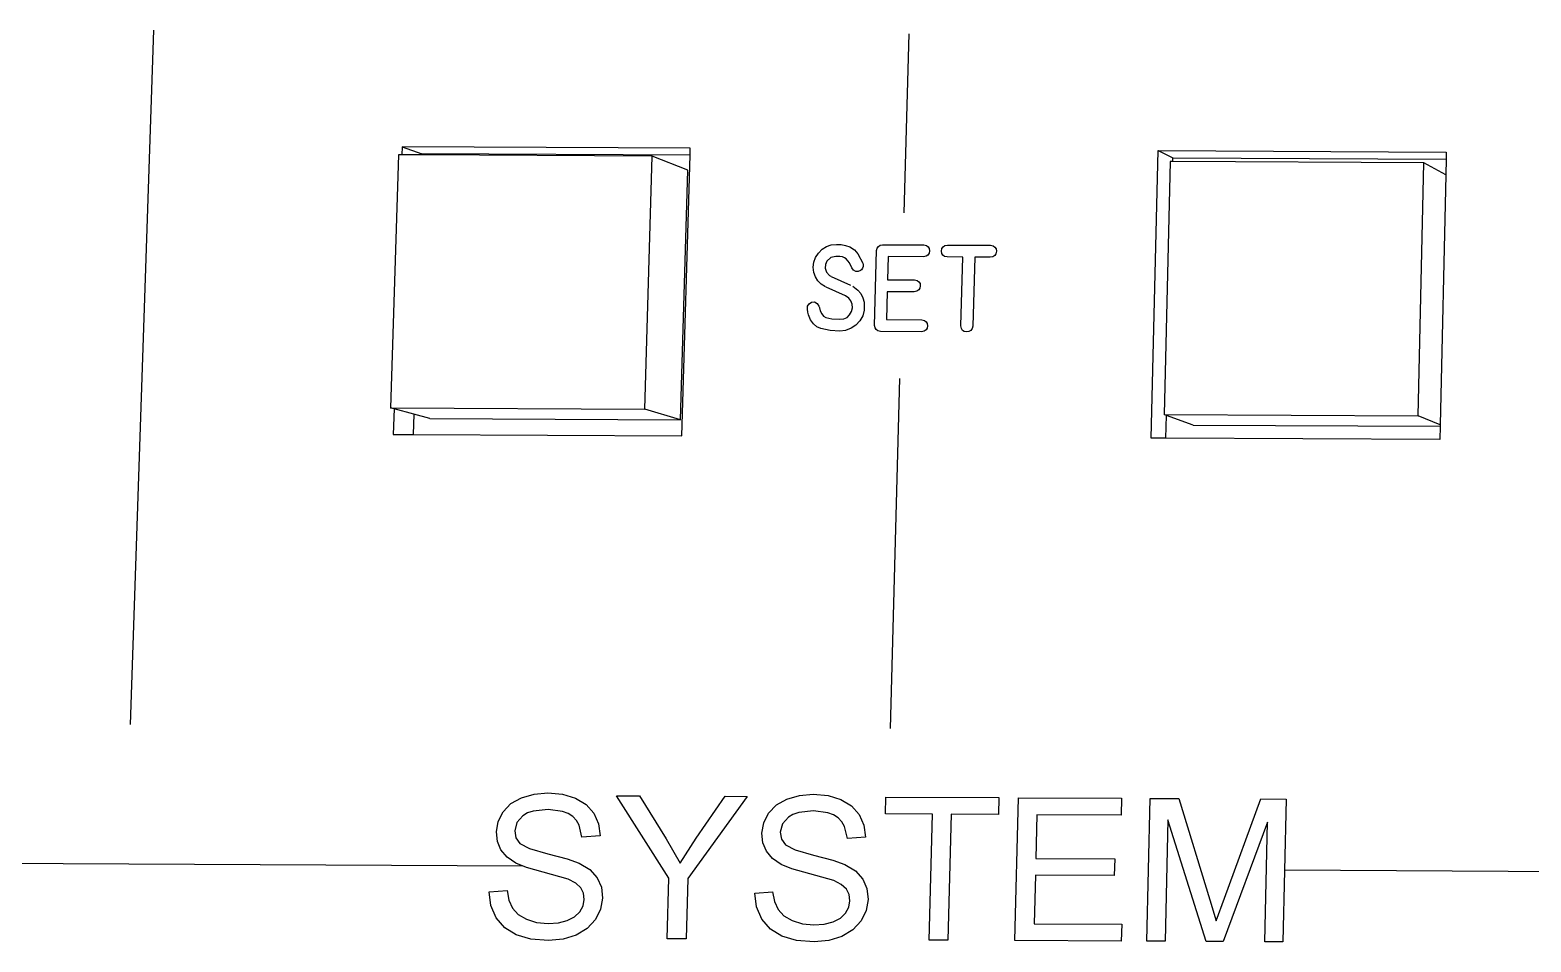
# Model space of a CAD drawing. Extents: x -153 to 26, y -61 to 55.
# Drawn here: x -111.4 to -61.1, y -25.2 to 5.4 of the extents above; entities that cross this region are included whole.
import ezdxf

# ---------------------------------------------------------------- set-up
doc = ezdxf.new("R2010")
doc.units = 0
doc.header["$MEASUREMENT"] = 0
doc.layers.get('0').update_dxf_attribs({"linetype": 'CONTINUOUS'})

msp = doc.modelspace()

# ---------------------------------------------------------------- linework, layer by layer
for p, q in [((-107.304, 5.409), (-108.084, -17.888)), ((-81.962, 5.282), (-82.123, -0.726)), ((-99.082, 1.224), (-99.347, -7.262)), ((-98.965, 1.223), (-99.082, 1.224)), ((-98.957, 1.49), (-98.965, 1.223)), ((-98.301, 1.22), (-98.965, 1.223)), ((-89.293, 1.442), (-98.957, 1.49)), ((-98.957, 1.49), (-98.3, 1.253)), ((-98.3, 1.253), (-98.301, 1.22)), ((-90.574, 1.181), (-98.301, 1.22)), ((-89.3, 1.208), (-98.3, 1.253)), ((-90.821, -7.305), (-90.574, 1.181)), ((-89.374, 0.711), (-90.574, 1.181)), ((-89.57, -8.2), (-89.3, 1.208)), ((-89.3, 1.208), (-89.293, 1.442)), ((-73.826, -8.279), (-73.589, 1.363)), ((-73.589, 1.363), (-63.925, 1.315)), ((-73.589, 1.363), (-73.101, 1.127)), ((-73.104, 0.997), (-73.101, 1.127)), ((-73.101, 1.127), (-63.93, 1.081)), ((-63.93, 1.081), (-63.942, 0.551)), ((-63.925, 1.315), (-63.93, 1.081)), ((-89.614, -7.664), (-89.374, 0.711)), ((-73.186, 0.998), (-73.393, -7.484)), ((-73.104, 0.997), (-73.186, 0.998)), ((-64.683, 0.955), (-73.104, 0.997)), ((-64.871, -7.527), (-64.683, 0.955)), ((-63.942, 0.551), (-64.683, 0.955)), ((-63.942, 0.551), (-64.126, -7.835)), ((-84.992, -2.07), (-84.865, -1.944)), ((-84.865, -1.944), (-84.722, -1.855)), ((-84.722, -1.855), (-84.561, -1.801)), ((-84.561, -1.801), (-84.383, -1.784)), ((-84.383, -1.784), (-84.227, -1.789)), ((-84.227, -1.789), (-84.079, -1.818)), ((-84.079, -1.818), (-83.937, -1.864)), ((-83.937, -1.864), (-83.781, -1.965)), ((-83.781, -1.965), (-83.668, -2.096)), ((-83.111, -4.498), (-83.044, -1.99)), ((-83.044, -1.99), (-83.019, -1.907)), ((-83.019, -1.907), (-82.976, -1.847)), ((-82.976, -1.847), (-82.915, -1.808)), ((-82.915, -1.808), (-82.836, -1.792)), ((-82.836, -1.792), (-81.456, -1.799)), ((-81.456, -1.799), (-81.369, -1.818)), ((-81.369, -1.818), (-81.307, -1.857)), ((-81.307, -1.857), (-81.271, -1.918)), ((-81.261, -1.999), (-81.276, -2.08)), ((-81.271, -1.918), (-81.261, -1.999)), ((-80.864, -2.003), (-80.849, -1.921)), ((-80.854, -2.084), (-80.864, -2.003)), ((-80.849, -1.921), (-80.81, -1.861)), ((-80.81, -1.861), (-80.747, -1.821)), ((-80.747, -1.821), (-80.66, -1.803)), ((-80.66, -1.803), (-79.213, -1.81)), ((-79.213, -1.81), (-79.128, -1.829)), ((-79.128, -1.829), (-79.067, -1.869)), ((-79.067, -1.869), (-79.031, -1.93)), ((-79.021, -2.012), (-79.035, -2.094)), ((-79.031, -1.93), (-79.021, -2.012)), ((-85.166, -2.545), (-85.148, -2.377)), ((-85.148, -2.377), (-85.09, -2.219)), ((-85.09, -2.219), (-84.992, -2.07)), ((-84.755, -2.454), (-84.763, -2.576)), ((-84.705, -2.345), (-84.755, -2.454)), ((-84.578, -2.223), (-84.705, -2.345)), ((-84.409, -2.182), (-84.578, -2.223)), ((-84.278, -2.187), (-84.409, -2.182)), ((-84.185, -2.203), (-84.278, -2.187)), ((-84.121, -2.226), (-84.185, -2.203)), ((-84.062, -2.26), (-84.121, -2.226)), ((-83.948, -2.403), (-84.062, -2.26)), ((-83.873, -2.572), (-83.948, -2.403)), ((-83.668, -2.096), (-83.504, -2.413)), ((-83.49, -2.517), (-83.51, -2.577)), ((-83.504, -2.413), (-83.492, -2.45)), ((-83.492, -2.45), (-83.49, -2.517)), ((-82.648, -2.189), (-82.669, -2.966)), ((-81.467, -2.195), (-82.648, -2.189)), ((-81.379, -2.178), (-81.467, -2.195)), ((-81.316, -2.14), (-81.379, -2.178)), ((-81.276, -2.08), (-81.316, -2.14)), ((-80.818, -2.145), (-80.854, -2.084)), ((-80.757, -2.184), (-80.818, -2.145)), ((-80.67, -2.203), (-80.757, -2.184)), ((-80.147, -2.206), (-80.67, -2.203)), ((-80.208, -4.516), (-80.147, -2.206)), ((-79.745, -2.208), (-79.806, -4.518)), ((-79.224, -2.21), (-79.745, -2.208)), ((-79.136, -2.193), (-79.224, -2.21)), ((-79.074, -2.154), (-79.136, -2.193)), ((-79.035, -2.094), (-79.074, -2.154)), ((-85.143, -2.722), (-85.166, -2.545)), ((-85.093, -2.87), (-85.143, -2.722)), ((-85.011, -3.001), (-85.093, -2.87)), ((-84.899, -3.113), (-85.011, -3.001)), ((-84.763, -2.576), (-84.72, -2.716)), ((-84.72, -2.716), (-84.621, -2.821)), ((-84.621, -2.821), (-84.578, -2.847)), ((-84.561, -2.854), (-83.91, -3.147)), ((-83.818, -2.648), (-83.873, -2.572)), ((-83.741, -2.686), (-83.818, -2.648)), ((-83.656, -2.69), (-83.741, -2.686)), ((-83.578, -2.656), (-83.656, -2.69)), ((-83.547, -2.63), (-83.578, -2.656)), ((-83.51, -2.577), (-83.547, -2.63)), ((-82.669, -2.966), (-81.768, -2.97)), ((-81.768, -2.97), (-81.68, -2.995)), ((-81.68, -2.995), (-81.618, -3.037)), ((-84.755, -3.208), (-84.899, -3.113)), ((-84.081, -3.511), (-84.734, -3.22)), ((-83.975, -3.579), (-84.081, -3.511)), ((-83.84, -3.183), (-83.67, -3.312)), ((-83.67, -3.312), (-83.573, -3.432)), ((-83.573, -3.432), (-83.502, -3.569)), ((-82.68, -3.369), (-82.705, -4.303)), ((-81.779, -3.374), (-82.68, -3.369)), ((-81.69, -3.351), (-81.779, -3.374)), ((-81.626, -3.31), (-81.69, -3.351)), ((-81.587, -3.251), (-81.626, -3.31)), ((-81.618, -3.037), (-81.582, -3.096)), ((-81.572, -3.174), (-81.587, -3.251)), ((-81.582, -3.096), (-81.572, -3.174)), ((-85.363, -3.951), (-85.358, -3.855)), ((-85.345, -4.051), (-85.363, -3.951)), ((-85.358, -3.855), (-85.307, -3.771)), ((-85.307, -3.771), (-85.225, -3.717)), ((-85.225, -3.717), (-85.126, -3.712)), ((-85.126, -3.712), (-85.032, -3.759)), ((-85.032, -3.759), (-84.973, -3.852)), ((-84.97, -3.865), (-84.933, -4.004)), ((-84.933, -4.004), (-84.882, -4.112)), ((-83.9, -3.673), (-83.975, -3.579)), ((-83.857, -3.789), (-83.9, -3.673)), ((-83.877, -4.031), (-83.848, -3.912)), ((-83.848, -3.912), (-83.857, -3.789)), ((-83.455, -3.986), (-83.506, -4.172)), ((-83.502, -3.569), (-83.46, -3.723)), ((-83.46, -3.723), (-83.455, -3.986)), ((-85.322, -4.148), (-85.345, -4.051)), ((-85.252, -4.314), (-85.322, -4.148)), ((-85.159, -4.446), (-85.252, -4.314)), ((-85.044, -4.542), (-85.159, -4.446)), ((-84.882, -4.112), (-84.818, -4.189)), ((-84.818, -4.189), (-84.741, -4.234)), ((-84.741, -4.234), (-84.538, -4.279)), ((-84.538, -4.279), (-84.268, -4.291)), ((-84.268, -4.291), (-84.139, -4.275)), ((-84.139, -4.275), (-84.031, -4.227)), ((-84.031, -4.227), (-83.943, -4.145)), ((-83.943, -4.145), (-83.877, -4.031)), ((-83.733, -4.488), (-83.893, -4.595)), ((-83.601, -4.343), (-83.733, -4.488)), ((-83.506, -4.172), (-83.601, -4.343)), ((-83.092, -4.578), (-83.111, -4.498)), ((-82.705, -4.303), (-81.523, -4.309)), ((-81.523, -4.309), (-81.436, -4.333)), ((-81.436, -4.333), (-81.374, -4.375)), ((-81.374, -4.375), (-81.338, -4.434)), ((-81.327, -4.51), (-81.342, -4.587)), ((-81.338, -4.434), (-81.327, -4.51)), ((-80.193, -4.602), (-80.208, -4.516)), ((-79.806, -4.518), (-79.833, -4.606)), ((-84.906, -4.602), (-85.044, -4.542)), ((-84.599, -4.667), (-84.906, -4.602)), ((-84.276, -4.69), (-84.599, -4.667)), ((-84.082, -4.667), (-84.276, -4.69)), ((-83.893, -4.595), (-84.082, -4.667)), ((-83.052, -4.639), (-83.092, -4.578)), ((-82.993, -4.68), (-83.052, -4.639)), ((-82.914, -4.701), (-82.993, -4.68)), ((-81.534, -4.708), (-82.914, -4.701)), ((-81.445, -4.686), (-81.534, -4.708)), ((-81.381, -4.645), (-81.445, -4.686)), ((-81.342, -4.587), (-81.381, -4.645)), ((-80.157, -4.664), (-80.193, -4.602)), ((-80.099, -4.702), (-80.157, -4.664)), ((-80.021, -4.716), (-80.099, -4.702)), ((-79.941, -4.705), (-80.021, -4.716)), ((-79.879, -4.668), (-79.941, -4.705)), ((-79.833, -4.606), (-79.879, -4.668)), ((-82.272, -6.277), (-82.586, -18.017)), ((-99.347, -7.262), (-90.821, -7.305)), ((-99.231, -7.294), (-99.347, -7.262)), ((-99.231, -7.294), (-99.258, -8.152)), ((-98.571, -7.473), (-99.231, -7.294)), ((-98.571, -7.473), (-98.593, -8.155)), ((-98.027, -7.622), (-98.571, -7.473)), ((-89.614, -7.664), (-90.821, -7.305)), ((-73.393, -7.484), (-64.871, -7.527)), ((-73.312, -7.514), (-73.393, -7.484)), ((-73.33, -8.282), (-73.312, -7.514)), ((-72.418, -7.841), (-73.312, -7.514)), ((-64.126, -7.835), (-64.871, -7.527)), ((-98.027, -7.622), (-89.614, -7.664)), ((-72.418, -7.841), (-64.127, -7.882)), ((-64.127, -7.882), (-64.137, -8.328)), ((-64.126, -7.835), (-64.127, -7.882)), ((-99.258, -8.152), (-98.593, -8.155)), ((-98.593, -8.155), (-89.57, -8.2)), ((-73.33, -8.282), (-73.826, -8.279)), ((-64.137, -8.328), (-73.33, -8.282)), ((-95.568, -20.812), (-95.307, -20.536)), ((-95.307, -20.536), (-94.954, -20.337)), ((-94.954, -20.337), (-94.534, -20.217)), ((-94.534, -20.217), (-94.072, -20.178)), ((-94.072, -20.178), (-93.574, -20.224)), ((-93.574, -20.224), (-93.14, -20.354)), ((-93.14, -20.354), (-92.788, -20.568)), ((-92.788, -20.568), (-92.531, -20.862)), ((-90.005, -23.04), (-91.767, -20.272)), ((-91.767, -20.272), (-90.998, -20.275)), ((-90.998, -20.275), (-90.097, -21.723)), ((-87.386, -20.294), (-89.372, -23.043)), ((-89.089, -21.692), (-88.123, -20.29)), ((-88.123, -20.29), (-87.386, -20.294)), ((-86.662, -20.857), (-86.402, -20.581)), ((-86.402, -20.581), (-86.049, -20.382)), ((-86.049, -20.382), (-85.629, -20.262)), ((-85.629, -20.262), (-85.168, -20.223)), ((-85.168, -20.223), (-84.669, -20.269)), ((-84.669, -20.269), (-84.235, -20.399)), ((-84.235, -20.399), (-83.882, -20.613)), ((-83.882, -20.613), (-83.624, -20.906)), ((-82.74, -20.882), (-82.725, -20.317)), ((-82.725, -20.317), (-78.937, -20.336)), ((-78.937, -20.336), (-78.952, -20.901)), ((-78.398, -25.129), (-78.276, -20.339)), ((-78.276, -20.339), (-74.82, -20.357)), ((-74.82, -20.357), (-74.834, -20.921)), ((-73.973, -25.151), (-73.856, -20.362)), ((-73.856, -20.362), (-72.904, -20.366)), ((-72.904, -20.366), (-71.854, -23.762)), ((-71.369, -23.706), (-70.146, -20.38)), ((-70.146, -20.38), (-69.295, -20.385)), ((-69.295, -20.385), (-69.407, -25.174)), ((-95.794, -21.488), (-95.732, -21.138)), ((-95.732, -21.138), (-95.568, -20.812)), ((-94.906, -20.943), (-95.109, -21.174)), ((-94.752, -20.851), (-94.906, -20.943)), ((-94.561, -20.787), (-94.752, -20.851)), ((-94.063, -20.736), (-94.561, -20.787)), ((-93.581, -20.797), (-94.063, -20.736)), ((-93.392, -20.87), (-93.581, -20.797)), ((-93.237, -20.972), (-93.392, -20.87)), ((-93.114, -21.103), (-93.237, -20.972)), ((-93.022, -21.261), (-93.114, -21.103)), ((-92.531, -20.862), (-92.374, -21.217)), ((-86.825, -21.183), (-86.662, -20.857)), ((-85.999, -20.988), (-86.202, -21.219)), ((-85.846, -20.896), (-85.999, -20.988)), ((-85.654, -20.831), (-85.846, -20.896)), ((-85.157, -20.781), (-85.654, -20.831)), ((-84.675, -20.842), (-85.157, -20.781)), ((-84.485, -20.915), (-84.675, -20.842)), ((-84.33, -21.017), (-84.485, -20.915)), ((-84.207, -21.148), (-84.33, -21.017)), ((-84.114, -21.306), (-84.207, -21.148)), ((-83.624, -20.906), (-83.466, -21.262)), ((-81.166, -20.89), (-82.74, -20.882)), ((-81.277, -25.114), (-81.166, -20.89)), ((-80.533, -20.893), (-80.644, -25.117)), ((-78.952, -20.901), (-80.533, -20.893)), ((-77.658, -20.907), (-77.695, -22.373)), ((-74.834, -20.921), (-77.658, -20.907)), ((-73.263, -21.076), (-73.362, -25.154)), ((-71.978, -25.161), (-73.263, -21.076)), ((-95.762, -21.802), (-95.794, -21.488)), ((-95.109, -21.174), (-95.183, -21.449)), ((-95.183, -21.449), (-95.144, -21.684)), ((-92.926, -21.66), (-93.022, -21.261)), ((-92.318, -21.617), (-92.926, -21.66)), ((-92.374, -21.217), (-92.318, -21.617)), ((-86.886, -21.533), (-86.825, -21.183)), ((-86.853, -21.847), (-86.886, -21.533)), ((-86.202, -21.219), (-86.275, -21.494)), ((-86.275, -21.494), (-86.235, -21.729)), ((-84.018, -21.704), (-84.114, -21.306)), ((-83.466, -21.262), (-83.41, -21.662)), ((-69.923, -21.162), (-71.407, -25.164)), ((-70.017, -25.171), (-69.923, -21.162)), ((-95.644, -22.085), (-95.762, -21.802)), ((-95.44, -22.331), (-95.644, -22.085)), ((-95.144, -21.684), (-95.01, -21.874)), ((-95.01, -21.874), (-94.685, -22.045)), ((-94.685, -22.045), (-94.066, -22.22)), ((-90.097, -21.723), (-89.635, -22.535)), ((-89.635, -22.535), (-89.089, -21.692)), ((-86.735, -22.13), (-86.853, -21.847)), ((-86.53, -22.376), (-86.735, -22.13)), ((-86.235, -21.729), (-86.101, -21.919)), ((-86.101, -21.919), (-85.776, -22.089)), ((-85.776, -22.089), (-85.157, -22.265)), ((-83.41, -21.662), (-84.018, -21.704)), ((-94.906, -22.632), (-132.917, -22.441)), ((-95.147, -22.534), (-95.44, -22.331)), ((-94.789, -22.68), (-95.147, -22.534)), ((-94.066, -22.22), (-93.421, -22.387)), ((-93.421, -22.387), (-93.017, -22.531)), ((-93.017, -22.531), (-92.661, -22.751)), ((-86.237, -22.578), (-86.53, -22.376)), ((-85.878, -22.725), (-86.237, -22.578)), ((-85.157, -22.265), (-84.511, -22.432)), ((-84.511, -22.432), (-84.107, -22.576)), ((-84.107, -22.576), (-83.75, -22.796)), ((-77.695, -22.373), (-75.05, -22.386)), ((-75.05, -22.386), (-75.064, -22.948)), ((-93.389, -23.075), (-94.789, -22.68)), ((-93.135, -23.204), (-93.389, -23.075)), ((-92.661, -22.751), (-92.415, -23.023)), ((-92.415, -23.023), (-92.275, -23.342)), ((-90.063, -25.07), (-90.005, -23.04)), ((-89.372, -23.043), (-89.43, -25.073)), ((-84.477, -23.12), (-85.878, -22.725)), ((-84.223, -23.249), (-84.477, -23.12)), ((-83.75, -22.796), (-83.503, -23.068)), ((-83.503, -23.068), (-83.363, -23.387)), ((-77.709, -22.935), (-77.751, -24.566)), ((-75.064, -22.948), (-77.709, -22.935)), ((-69.338, -22.761), (-35.091, -22.934)), ((-96.038, -23.5), (-95.439, -23.45)), ((-95.979, -23.955), (-96.038, -23.5)), ((-95.439, -23.45), (-95.378, -23.778)), ((-92.967, -23.36), (-93.135, -23.204)), ((-92.874, -23.543), (-92.967, -23.36)), ((-92.848, -23.754), (-92.874, -23.543)), ((-92.275, -23.342), (-92.236, -23.705)), ((-87.125, -23.544), (-86.527, -23.495)), ((-87.066, -24), (-87.125, -23.544)), ((-86.527, -23.495), (-86.465, -23.823)), ((-84.054, -23.405), (-84.223, -23.249)), ((-83.961, -23.588), (-84.054, -23.405)), ((-83.934, -23.799), (-83.961, -23.588)), ((-83.363, -23.387), (-83.323, -23.75)), ((-95.801, -24.362), (-95.979, -23.955)), ((-95.378, -23.778), (-95.259, -24.041)), ((-95.259, -24.041), (-95.068, -24.251)), ((-93.171, -24.331), (-92.995, -24.164)), ((-92.995, -24.164), (-92.888, -23.968)), ((-92.888, -23.968), (-92.848, -23.754)), ((-92.302, -24.076), (-92.476, -24.425)), ((-92.236, -23.705), (-92.302, -24.076)), ((-86.886, -24.407), (-87.066, -24)), ((-86.465, -23.823), (-86.346, -24.086)), ((-86.346, -24.086), (-86.153, -24.296)), ((-84.081, -24.209), (-83.974, -24.013)), ((-83.974, -24.013), (-83.934, -23.799)), ((-83.387, -24.121), (-83.561, -24.47)), ((-83.323, -23.75), (-83.387, -24.121)), ((-71.854, -23.762), (-71.642, -24.473)), ((-71.642, -24.473), (-71.369, -23.706)), ((-95.514, -24.697), (-95.801, -24.362)), ((-95.068, -24.251), (-94.789, -24.416)), ((-94.789, -24.416), (-94.446, -24.525)), ((-94.446, -24.525), (-94.059, -24.562)), ((-94.059, -24.562), (-93.718, -24.537)), ((-93.718, -24.537), (-93.417, -24.458)), ((-93.417, -24.458), (-93.171, -24.331)), ((-92.476, -24.425), (-92.751, -24.724)), ((-86.599, -24.742), (-86.886, -24.407)), ((-86.153, -24.296), (-85.875, -24.461)), ((-85.875, -24.461), (-85.531, -24.57)), ((-85.531, -24.57), (-85.144, -24.607)), ((-85.144, -24.607), (-84.802, -24.582)), ((-84.802, -24.582), (-84.502, -24.503)), ((-84.502, -24.503), (-84.256, -24.376)), ((-84.256, -24.376), (-84.081, -24.209)), ((-83.561, -24.47), (-83.835, -24.769)), ((-77.751, -24.566), (-74.814, -24.581)), ((-74.814, -24.581), (-74.828, -25.147)), ((-95.13, -24.936), (-95.514, -24.697)), ((-94.642, -25.081), (-95.13, -24.936)), ((-94.047, -25.132), (-94.642, -25.081)), ((-93.559, -25.087), (-94.047, -25.132)), ((-93.119, -24.948), (-93.559, -25.087)), ((-92.751, -24.724), (-93.119, -24.948)), ((-89.43, -25.073), (-90.063, -25.07)), ((-86.214, -24.981), (-86.599, -24.742)), ((-85.726, -25.126), (-86.214, -24.981)), ((-85.13, -25.177), (-85.726, -25.126)), ((-84.642, -25.132), (-85.13, -25.177)), ((-84.203, -24.993), (-84.642, -25.132)), ((-83.835, -24.769), (-84.203, -24.993)), ((-80.644, -25.117), (-81.277, -25.114)), ((-74.828, -25.147), (-78.398, -25.129)), ((-73.362, -25.154), (-73.973, -25.151)), ((-71.407, -25.164), (-71.978, -25.161)), ((-69.407, -25.174), (-70.017, -25.171))]:
    msp.add_line(p, q)

doc.saveas('drawing.dxf')
